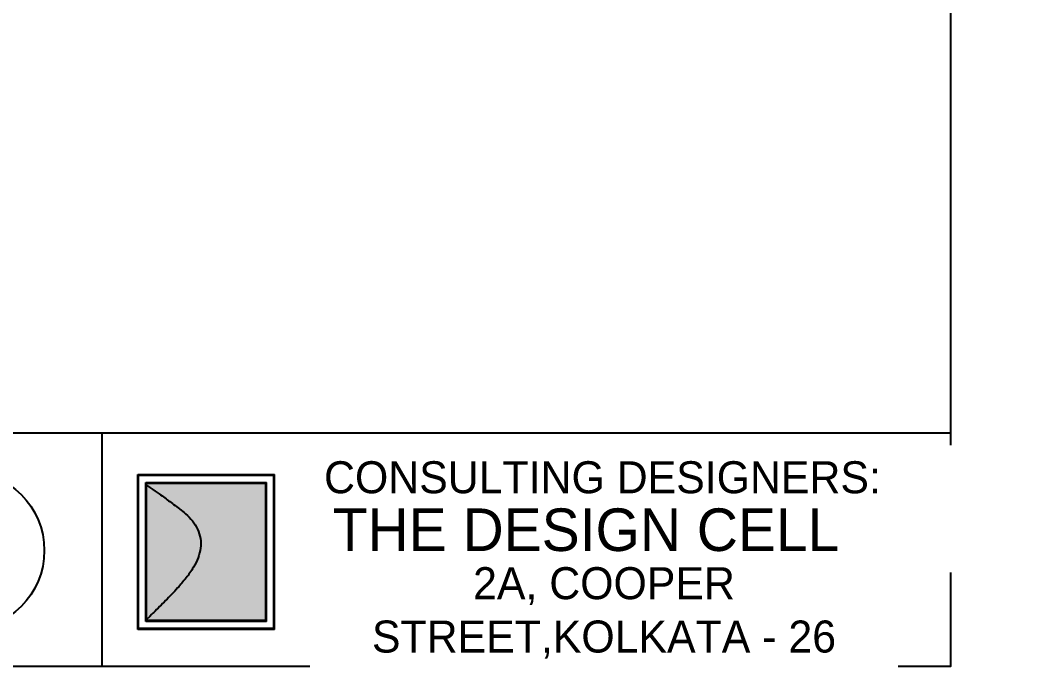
# Model space of a CAD drawing. Header units: millimetres. Extents: x -16811 to 32579, y 147992 to 176118.
# Drawn here: x 13206 to 25202, y 147992 to 155604 of the extents above; entities that cross this region are included whole.
import ezdxf

# ---------------------------------------------------------------- set-up
doc = ezdxf.new("R2010")
doc.units = ezdxf.units.MM
doc.header["$MEASUREMENT"] = 0
doc.layers.add('TEXT.layout', color=7, linetype='Continuous', true_color=0x43484c)
doc.styles.get("Standard").update_dxf_attribs({"font": 'stylu.ttf'})
doc.styles.add('VERDANA', font='verdana.ttf')

msp = doc.modelspace()

# ---------------------------------------------------------------- linework, layer by layer
at = {"layer": 'TEXT.layout', "color": 0, "linetype": 'ByBlock'}
for p, q in [((-15767, 150760), (24122, 150760)), ((14160, 150760), (14160, 148017))]:
    msp.add_line(p, q, dxfattribs=at)
at = {"layer": 'TEXT.layout'}
for p, q in [((14583, 148453), (14583, 150273)), ((14592, 148462), (14592, 150264)), ((14677, 148547), (14677, 150179)), ((14686, 148555), (14686, 150170)), ((16095, 148547), (14677, 148547)), ((16087, 148555), (14686, 148555)), ((16189, 148453), (14583, 148453)), ((16180, 148462), (14592, 148462))]:
    msp.add_line(p, q, dxfattribs=at)
at = {"layer": 'TEXT.layout', "color": 0, "linetype": 'ByBlock'}
msp.add_lwpolyline([(-15767, 176118), (24122, 176118), (24122, 148017), (-15767, 148017)], close=True, dxfattribs=at)
at = {"layer": 'TEXT.layout'}
msp.add_circle((12557, 149379), 929, dxfattribs=at)

# ---------------------------------------------------------------- next in the draw order: texts
at = {"layer": 'TEXT.layout', "char_height": 375.89, "attachment_point": 2, "bg_fill": 2}
for s, insert, width in [('CONSULTING DESIGNERS:', (20037, 150427), 9567.99), ('2A, COOPER STREET,KOLKATA - 26', (20055, 149183), 6525.38)]:
    msp.add_mtext(s, dxfattribs=dict(at, insert=insert, width=width))

# ---------------------------------------------------------------- next in the draw order: hatches: boundary and pattern name
at = {"layer": 'TEXT.layout'}
msp.add_hatch(color=252, dxfattribs=at).paths.add_polyline_path([(14686, 150170), (16087, 150170), (16087, 148555), (14686, 148555)])
h = msp.add_hatch(color=5, dxfattribs=at)
edge = h.paths.add_edge_path()
edge.add_spline(control_points=[(14795, 148555), (14842, 148603), (14992, 148753), (15238, 149001), (15423, 149320), (15401, 149613), (15279, 149818), (15056, 149989), (14897, 150105), (14806, 150170)], knot_values=[0, 0, 0, 0, 2.359365, 7.467109, 12.414465, 14.609161, 17.520837, 20.49779, 24.457105, 24.457105, 24.457105, 24.457105], degree=3, periodic=0)
edge.add_line((14806, 150170), (14686, 150170))
edge.add_line((14686, 150170), (14686, 150147))
edge.add_spline(control_points=[(14686, 150147), (14799, 150070), (14842, 150039), (14925, 149979), (14964, 149949), (15028, 149902), (15053, 149884), (15100, 149848), (15122, 149829), (15173, 149784), (15200, 149756), (15248, 149696), (15269, 149663), (15301, 149594), (15312, 149558), (15324, 149483), (15325, 149444), (15315, 149369), (15306, 149331), (15277, 149256), (15258, 149219), (15211, 149139), (15181, 149097), (15118, 149016), (15085, 148977), (15005, 148889), (14958, 148840), (14863, 148744), (14816, 148697), (14758, 148639), (14746, 148627), (14686, 148567)], knot_values=[0, 0, 0, 0, 1.880783, 1.880783, 3.624045, 3.624045, 4.702113, 4.702113, 5.780182, 5.780182, 7.337312, 7.337312, 8.894441, 8.894441, 10.506548, 10.506548, 12.118655, 12.118655, 13.730762, 13.730762, 15.342868, 15.342868, 17.214655, 17.214655, 19.086442, 19.086442, 21.551564, 21.551564, 23.875295, 23.875295, 24.457105, 24.457105, 24.457105, 24.457105], degree=3, periodic=0)
edge.add_line((14686, 148567), (14686, 148555))
edge.add_line((14686, 148555), (14795, 148555))
edge = h.paths.add_edge_path()
edge.add_spline(control_points=[(15912, 148847), (15905, 148817), (15899, 148789), (15886, 148754), (15882, 148743), (15871, 148723), (15865, 148715), (15851, 148698), (15842, 148690), (15816, 148670), (15796, 148660), (15768, 148652), (15759, 148651), (15743, 148650), (15735, 148651), (15711, 148655), (15694, 148662), (15654, 148684), (15632, 148703), (15599, 148739), (15586, 148756), (15560, 148797), (15549, 148822), (15515, 148920), (15509, 149002), (15525, 149151), (15540, 149217), (15575, 149314), (15588, 149346), (15617, 149410), (15633, 149441), (15667, 149499), (15685, 149526), (15732, 149587), (15764, 149620), (15815, 149670), (15823, 149678), (15823, 149678)], knot_values=[0, 0, 0, 0, 1.076687, 1.076687, 1.674278, 1.674278, 2.271869, 2.271869, 2.851254, 2.851254, 3.918631, 3.918631, 4.442056, 4.442056, 4.965482, 4.965482, 5.922599, 5.922599, 7.122004, 7.122004, 8.03507, 8.03507, 9.210206, 9.210206, 12.450231, 12.450231, 15.059107, 15.059107, 16.363545, 16.363545, 17.667983, 17.667983, 18.972421, 18.972421, 20.711733, 20.711733, 21.581389, 21.581389, 21.581389, 21.581389], degree=3, periodic=0)
edge.add_line((15823, 149678), (15791, 149766))
edge.add_spline(control_points=[(15791, 149766), (15735, 149712), (15633, 149615), (15503, 149388), (15423, 149143), (15429, 148871), (15523, 148661), (15740, 148520), (15925, 148627), (15965, 148719), (15976, 148746)], knot_values=[0, 0, 0, 0, 2.707316, 4.938056, 9.156598, 11.61771, 14.355399, 17.069578, 19.566274, 20.600165, 20.600165, 20.600165, 20.600165], degree=3, periodic=0)
edge.add_line((15976, 148746), (15912, 148847))

# ---------------------------------------------------------------- next in the draw order: linework, layer by layer
for p, q in [((14583, 150273), (16189, 150273)), ((14592, 150264), (16180, 150264)), ((16180, 148462), (16180, 150264)), ((16189, 148453), (16189, 150273)), ((14677, 150179), (16095, 150179)), ((14686, 150170), (16087, 150170)), ((16087, 148555), (16087, 150170)), ((16095, 148547), (16095, 150179))]:
    msp.add_line(p, q, dxfattribs=at)
at = {"layer": 'TEXT.layout', "color": 252}
msp.add_lwpolyline([(14686, 150170), (16087, 150170), (16087, 148555), (14686, 148555)], close=True, dxfattribs=at)
at = {"layer": 'TEXT.layout'}
msp.add_open_spline([(14686, 150147), (14799, 150070), (14842, 150039), (14925, 149979), (14964, 149949), (15028, 149902), (15053, 149884), (15100, 149848), (15122, 149829), (15173, 149784), (15200, 149756), (15248, 149696), (15269, 149663), (15301, 149594), (15312, 149558), (15324, 149483), (15325, 149444), (15315, 149369), (15306, 149331), (15277, 149256), (15258, 149219), (15211, 149139), (15181, 149097), (15118, 149016), (15085, 148977), (15005, 148889), (14958, 148840), (14863, 148744), (14816, 148697), (14758, 148639), (14746, 148627), (14686, 148567)], degree=3, knots=[0, 0, 0, 0, 1.880783, 1.880783, 3.624045, 3.624045, 4.702113, 4.702113, 5.780182, 5.780182, 7.337312, 7.337312, 8.894441, 8.894441, 10.506548, 10.506548, 12.118655, 12.118655, 13.730762, 13.730762, 15.342868, 15.342868, 17.214655, 17.214655, 19.086442, 19.086442, 21.551564, 21.551564, 23.875295, 23.875295, 24.457105, 24.457105, 24.457105, 24.457105], dxfattribs=at)

# ---------------------------------------------------------------- next in the draw order: texts
at = {"layer": 'TEXT.layout', "linetype": 'ByBlock', "insert": (16872, 149873), "char_height": 500, "width": 15456.78, "attachment_point": 1, "style": 'VERDANA', "bg_fill": 2}
msp.add_mtext('{\\fCityBlueprint|b0|i0|c2|p2;THE DESIGN CELL}', dxfattribs=at)

doc.saveas('drawing.dxf')
